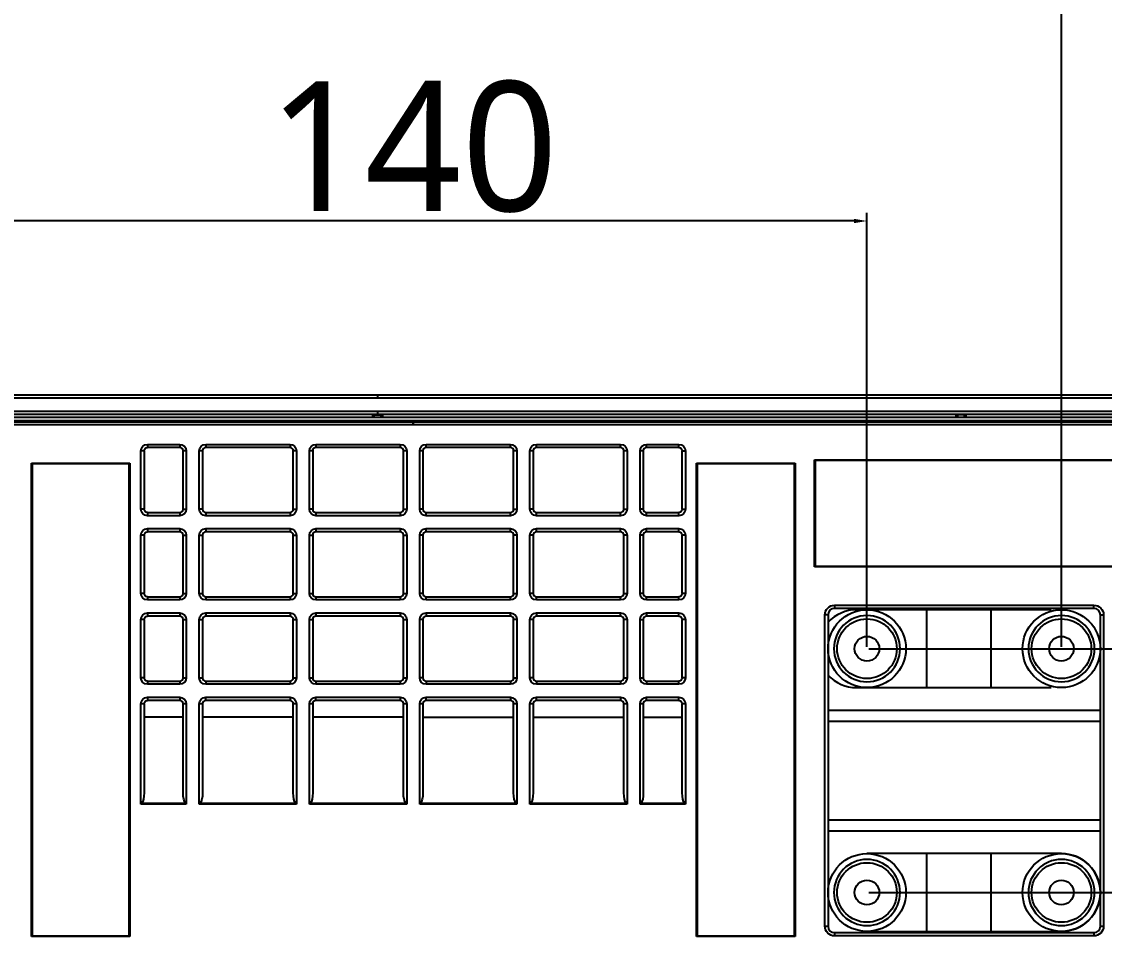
# Model space of a CAD drawing. Header units: millimetres. Extents: x 28 to 2369, y -329 to 1679.
# Drawn here: x 1752.1 to 1919.2, y 1295.8 to 1439.2 of the extents above; entities that cross this region are included whole.
import ezdxf

# ---------------------------------------------------------------- set-up
doc = ezdxf.new("R2010")
doc.units = ezdxf.units.MM
doc.layers.get('Defpoints').update_dxf_attribs({"linetype": 'CONTINUOUS'})
doc.layers.add('1LINE', color=7, linetype='CONTINUOUS')
doc.styles.add('Annotative', font='malgun.ttf')
doc.dimstyles.new('WOO', dxfattribs={"dimtxt": 20, "dimasz": 2, "dimexe": 1.25, "dimexo": 0.3, "dimgap": 1, "dimtad": 1, "dimdec": 1, "dimzin": 1, "dimdsep": 46, "dimtxsty": 'Annotative', "dimcen": 0, "dimclrd": 1, "dimclre": 1, "dimclrt": 2, "dimadec": 0, "dimazin": 0, "dimtfac": 1, "dimtdec": 1, "dimtofl": 0, "dimtmove": 0, "dimatfit": 3, "dimfxl": 0, "dimarcsym": 0})

# ---------------------------------------------------------------- blocks, each defined once
blk = doc.blocks.new('*D12')
at = {"layer": '1LINE', "color": 1, "lineweight": -2}
for p, q in [((1742.54, 1342.82), (1742.54, 1409.73)), ((1882.54, 1342.82), (1882.54, 1409.73)), ((1880.54, 1408.48), (1744.54, 1408.48))]:
    blk.add_line(p, q, dxfattribs=at)
at = {"layer": '1LINE', "color": 1}
for points in [[(1744.54, 1408.81), (1744.54, 1408.14), (1742.54, 1408.48)], [(1880.54, 1408.81), (1880.54, 1408.14), (1882.54, 1408.48)]]:
    blk.add_solid(points, dxfattribs=at)
at = {"layer": 'Defpoints', "color": 0}
for p in [(1742.54, 1408.48), (1742.54, 1342.52, 0), (1882.54, 1342.52, 0)]:
    blk.add_point(p, dxfattribs=at)
at = {"layer": '1LINE', "color": 2, "insert": (1812.54, 1419.87), "char_height": 20, "attachment_point": 5, "style": 'Annotative'}
blk.add_mtext('140', dxfattribs=at)
blk = doc.blocks.new('*D13')
at = {"layer": '1LINE', "color": 1, "lineweight": -2}
for p, q in [((1712.54, 1342.82), (1712.54, 1456.48)), ((1912.54, 1342.82), (1912.54, 1456.48)), ((1714.54, 1455.23), (1910.54, 1455.23))]:
    blk.add_line(p, q, dxfattribs=at)
at = {"layer": '1LINE', "color": 1}
for points in [[(1714.54, 1455.57), (1714.54, 1454.9), (1712.54, 1455.23)], [(1910.54, 1455.57), (1910.54, 1454.9), (1912.54, 1455.23)]]:
    blk.add_solid(points, dxfattribs=at)
at = {"layer": 'Defpoints', "color": 0}
for p in [(1912.54, 1455.23), (1712.54, 1342.52, 0), (1912.54, 1342.52, 0)]:
    blk.add_point(p, dxfattribs=at)
at = {"layer": '1LINE', "color": 2, "insert": (1812.54, 1466.57), "char_height": 20, "attachment_point": 5, "style": 'Annotative'}
blk.add_mtext('200', dxfattribs=at)
blk = doc.blocks.new('*D14')
at = {"layer": '1LINE', "color": 1, "lineweight": -2}
for p, q in [((1882.84, 1304.92), (2123.76, 1304.92)), ((2122.51, 1302.92), (2122.51, 846.68)), ((1807.34, 844.68), (2123.76, 844.68))]:
    blk.add_line(p, q, dxfattribs=at)
at = {"layer": '1LINE', "color": 1}
for points in [[(2122.18, 1302.92), (2122.84, 1302.92), (2122.51, 1304.92)], [(2122.18, 846.68), (2122.84, 846.68), (2122.51, 844.68)]]:
    blk.add_solid(points, dxfattribs=at)
at = {"layer": 'Defpoints', "color": 0}
for p in [(1882.54, 1304.92, 0), (1807.04, 844.68), (2122.51, 844.68)]:
    blk.add_point(p, dxfattribs=at)
at = {"layer": '1LINE', "color": 2, "insert": (2111.18, 1074.8), "char_height": 20, "attachment_point": 5, "rotation": 90, "style": 'Annotative'}
blk.add_mtext('460', dxfattribs=at)
blk = doc.blocks.new('*D15')
at = {"layer": '1LINE', "color": 1, "lineweight": -2}
for p, q in [((1882.84, 1342.52), (2179.26, 1342.52)), ((2178.01, 846.68), (2178.01, 1340.52)), ((1807.34, 844.68), (2179.26, 844.68))]:
    blk.add_line(p, q, dxfattribs=at)
at = {"layer": '1LINE', "color": 1}
for points in [[(2177.68, 1340.52), (2178.35, 1340.52), (2178.01, 1342.52)], [(2177.68, 846.68), (2178.35, 846.68), (2178.01, 844.68)]]:
    blk.add_solid(points, dxfattribs=at)
at = {"layer": 'Defpoints', "color": 0}
for p in [(1882.54, 1342.52, 0), (2178.01, 1342.52), (1807.04, 844.68)]:
    blk.add_point(p, dxfattribs=at)
at = {"layer": '1LINE', "color": 2, "insert": (2166.68, 1093.6), "char_height": 20, "attachment_point": 5, "rotation": 90, "style": 'Annotative'}
blk.add_mtext('498', dxfattribs=at)

msp = doc.modelspace()

# ---------------------------------------------------------------- linework, layer by layer
at = {"layer": '1LINE'}
for p, q in [((1807.04, 1381.64), (1807.04, 1381.14)), ((1806.29, 1378.16), (1806.29, 1378.55)), ((1806.49, 1378.56), (1806.49, 1378.16)), ((1807.04, 1379.14), (1807.04, 1378.83)), ((1807.59, 1378.16), (1807.59, 1378.56)), ((1807.79, 1378.55), (1807.79, 1378.16)), ((1896.29, 1378.16), (1896.29, 1378.55)), ((1896.49, 1378.56), (1896.49, 1378.16)), ((1897.59, 1378.16), (1897.59, 1378.56)), ((1897.79, 1378.55), (1897.79, 1378.16)), ((1701.57, 1377.53), (1812.54, 1377.53)), ((1812.54, 1377.03), (1701.57, 1377.03)), ((1812.54, 1377.53), (1923.52, 1377.53)), ((1812.54, 1377.03), (1812.54, 1377.53)), ((1812.54, 1377.53), (1812.54, 1377.03)), ((1923.52, 1377.03), (1812.54, 1377.03)), ((1770.54, 1364.03), (1770.54, 1373.03)), ((1771.04, 1373.03), (1770.54, 1373.03)), ((1771.04, 1373.03), (1771.04, 1364.03)), ((1771.54, 1374.03), (1771.54, 1373.53)), ((1771.54, 1374.03), (1776.54, 1374.03)), ((1776.54, 1373.53), (1771.54, 1373.53)), ((1776.54, 1374.03), (1776.54, 1373.53)), ((1777.04, 1364.03), (1777.04, 1373.03)), ((1777.54, 1373.03), (1777.04, 1373.03)), ((1777.54, 1373.03), (1777.54, 1364.03)), ((1780.04, 1373.03), (1779.54, 1373.03)), ((1779.54, 1364.03), (1779.54, 1373.03)), ((1780.04, 1373.03), (1780.04, 1364.03)), ((1780.54, 1374.03), (1780.54, 1373.53)), ((1780.54, 1374.03), (1793.54, 1374.03)), ((1793.54, 1373.53), (1780.54, 1373.53)), ((1793.54, 1374.03), (1793.54, 1373.53)), ((1794.04, 1364.03), (1794.04, 1373.03)), ((1794.54, 1373.03), (1794.04, 1373.03)), ((1794.54, 1373.03), (1794.54, 1364.03)), ((1797.04, 1373.03), (1796.54, 1373.03)), ((1796.54, 1364.03), (1796.54, 1373.03)), ((1797.04, 1373.03), (1797.04, 1364.03)), ((1797.54, 1374.03), (1797.54, 1373.53)), ((1797.54, 1374.03), (1810.54, 1374.03)), ((1810.54, 1373.53), (1797.54, 1373.53)), ((1810.54, 1374.03), (1810.54, 1373.53)), ((1811.04, 1364.03), (1811.04, 1373.03)), ((1811.54, 1373.03), (1811.04, 1373.03)), ((1811.54, 1373.03), (1811.54, 1364.03)), ((1814.04, 1373.03), (1813.54, 1373.03)), ((1813.54, 1364.03), (1813.54, 1373.03)), ((1814.04, 1373.03), (1814.04, 1364.03)), ((1814.54, 1373.53), (1814.54, 1374.03)), ((1814.54, 1374.03), (1827.54, 1374.03)), ((1827.54, 1373.53), (1814.54, 1373.53)), ((1827.54, 1373.53), (1827.54, 1374.03)), ((1828.54, 1373.03), (1828.04, 1373.03)), ((1828.04, 1364.03), (1828.04, 1373.03)), ((1828.54, 1373.03), (1828.54, 1364.03)), ((1831.04, 1373.03), (1830.54, 1373.03)), ((1830.54, 1364.03), (1830.54, 1373.03)), ((1831.04, 1373.03), (1831.04, 1364.03)), ((1831.54, 1373.53), (1831.54, 1374.03)), ((1831.54, 1374.03), (1844.54, 1374.03)), ((1844.54, 1373.53), (1831.54, 1373.53)), ((1844.54, 1373.53), (1844.54, 1374.03)), ((1845.54, 1373.03), (1845.04, 1373.03)), ((1845.04, 1364.03), (1845.04, 1373.03)), ((1845.54, 1373.03), (1845.54, 1364.03)), ((1848.04, 1373.03), (1847.54, 1373.03)), ((1847.54, 1364.03), (1847.54, 1373.03)), ((1848.04, 1373.03), (1848.04, 1364.03)), ((1848.54, 1374.03), (1853.54, 1374.03)), ((1848.54, 1373.53), (1848.54, 1374.03)), ((1853.54, 1373.53), (1848.54, 1373.53)), ((1853.54, 1373.53), (1853.54, 1374.03)), ((1854.04, 1373.03), (1854.54, 1373.03)), ((1854.04, 1364.03), (1854.04, 1373.03)), ((1854.54, 1373.03), (1854.54, 1364.03)), ((1874.44, 1371.63), (1921.64, 1371.63)), ((1874.44, 1355.13), (1874.44, 1371.63)), ((1874.44, 1371.63), (1874.54, 1371.53)), ((1874.54, 1371.53), (1874.54, 1355.23)), ((1921.54, 1371.53), (1874.54, 1371.53)), ((1753.64, 1371.13), (1768.84, 1371.13)), ((1753.64, 1298.13), (1753.64, 1371.13)), ((1753.64, 1371.13), (1753.74, 1371.03)), ((1753.74, 1371.03), (1753.74, 1298.23)), ((1768.74, 1371.03), (1753.74, 1371.03)), ((1768.74, 1371.03), (1768.84, 1371.13)), ((1768.74, 1298.23), (1768.74, 1371.03)), ((1768.84, 1371.13), (1768.84, 1298.13)), ((1856.24, 1371.13), (1871.44, 1371.13)), ((1856.34, 1371.03), (1856.24, 1371.13)), ((1856.24, 1298.13), (1856.24, 1371.13)), ((1871.34, 1371.03), (1856.34, 1371.03)), ((1856.34, 1371.03), (1856.34, 1298.23)), ((1871.34, 1371.03), (1871.44, 1371.13)), ((1871.34, 1298.23), (1871.34, 1371.03)), ((1871.44, 1371.13), (1871.44, 1298.13)), ((1771.04, 1364.03), (1770.54, 1364.03)), ((1771.54, 1363.53), (1771.54, 1363.03)), ((1771.54, 1363.53), (1776.54, 1363.53)), ((1776.54, 1363.03), (1771.54, 1363.03)), ((1776.54, 1363.53), (1776.54, 1363.03)), ((1777.04, 1364.03), (1777.54, 1364.03)), ((1780.04, 1364.03), (1779.54, 1364.03)), ((1780.54, 1363.53), (1793.54, 1363.53)), ((1780.54, 1363.53), (1780.54, 1363.03)), ((1793.54, 1363.03), (1780.54, 1363.03)), ((1793.54, 1363.53), (1793.54, 1363.03)), ((1794.04, 1364.03), (1794.54, 1364.03)), ((1797.04, 1364.03), (1796.54, 1364.03)), ((1797.54, 1363.53), (1810.54, 1363.53)), ((1797.54, 1363.53), (1797.54, 1363.03)), ((1810.54, 1363.03), (1797.54, 1363.03)), ((1810.54, 1363.53), (1810.54, 1363.03)), ((1811.04, 1364.03), (1811.54, 1364.03)), ((1814.04, 1364.03), (1813.54, 1364.03)), ((1814.54, 1363.03), (1814.54, 1363.53)), ((1814.54, 1363.53), (1827.54, 1363.53)), ((1827.54, 1363.03), (1814.54, 1363.03)), ((1827.54, 1363.03), (1827.54, 1363.53)), ((1828.04, 1364.03), (1828.54, 1364.03)), ((1831.04, 1364.03), (1830.54, 1364.03)), ((1831.54, 1363.03), (1831.54, 1363.53)), ((1831.54, 1363.53), (1844.54, 1363.53)), ((1844.54, 1363.03), (1831.54, 1363.03)), ((1844.54, 1363.03), (1844.54, 1363.53)), ((1845.04, 1364.03), (1845.54, 1364.03)), ((1848.04, 1364.03), (1847.54, 1364.03)), ((1848.54, 1363.03), (1848.54, 1363.53)), ((1848.54, 1363.53), (1853.54, 1363.53)), ((1853.54, 1363.03), (1848.54, 1363.03)), ((1853.54, 1363.03), (1853.54, 1363.53)), ((1854.04, 1364.03), (1854.54, 1364.03)), ((1770.54, 1351.03), (1770.54, 1360.03)), ((1771.04, 1360.03), (1770.54, 1360.03)), ((1771.04, 1360.03), (1771.04, 1351.03)), ((1771.54, 1361.03), (1771.54, 1360.53)), ((1771.54, 1361.03), (1776.54, 1361.03)), ((1776.54, 1360.53), (1771.54, 1360.53)), ((1776.54, 1361.03), (1776.54, 1360.53)), ((1777.04, 1351.03), (1777.04, 1360.03)), ((1777.04, 1360.03), (1777.54, 1360.03)), ((1777.54, 1360.03), (1777.54, 1351.03)), ((1779.54, 1360.03), (1780.04, 1360.03)), ((1779.54, 1351.03), (1779.54, 1360.03)), ((1780.04, 1360.03), (1780.04, 1351.03)), ((1780.54, 1361.03), (1780.54, 1360.53)), ((1780.54, 1361.03), (1793.54, 1361.03)), ((1793.54, 1360.53), (1780.54, 1360.53)), ((1793.54, 1361.03), (1793.54, 1360.53)), ((1794.04, 1351.03), (1794.04, 1360.03)), ((1794.04, 1360.03), (1794.54, 1360.03)), ((1794.54, 1360.03), (1794.54, 1351.03)), ((1796.54, 1360.03), (1797.04, 1360.03)), ((1796.54, 1351.03), (1796.54, 1360.03)), ((1797.04, 1360.03), (1797.04, 1351.03)), ((1797.54, 1361.03), (1797.54, 1360.53)), ((1797.54, 1361.03), (1810.54, 1361.03)), ((1810.54, 1360.53), (1797.54, 1360.53)), ((1810.54, 1361.03), (1810.54, 1360.53)), ((1811.04, 1351.03), (1811.04, 1360.03)), ((1811.04, 1360.03), (1811.54, 1360.03)), ((1811.54, 1360.03), (1811.54, 1351.03)), ((1813.54, 1351.03), (1813.54, 1360.03)), ((1814.04, 1360.03), (1813.54, 1360.03)), ((1814.04, 1360.03), (1814.04, 1351.03)), ((1814.54, 1361.03), (1827.54, 1361.03)), ((1814.54, 1360.53), (1814.54, 1361.03)), ((1827.54, 1360.53), (1814.54, 1360.53)), ((1827.54, 1360.53), (1827.54, 1361.03)), ((1828.54, 1360.03), (1828.04, 1360.03)), ((1828.04, 1351.03), (1828.04, 1360.03)), ((1828.54, 1360.03), (1828.54, 1351.03)), ((1830.54, 1351.03), (1830.54, 1360.03)), ((1831.04, 1360.03), (1830.54, 1360.03)), ((1831.04, 1360.03), (1831.04, 1351.03)), ((1831.54, 1361.03), (1844.54, 1361.03)), ((1831.54, 1360.53), (1831.54, 1361.03)), ((1844.54, 1360.53), (1831.54, 1360.53)), ((1844.54, 1360.53), (1844.54, 1361.03)), ((1845.54, 1360.03), (1845.04, 1360.03)), ((1845.04, 1351.03), (1845.04, 1360.03)), ((1845.54, 1360.03), (1845.54, 1351.03)), ((1847.54, 1351.03), (1847.54, 1360.03)), ((1848.04, 1360.03), (1847.54, 1360.03)), ((1848.04, 1360.03), (1848.04, 1351.03)), ((1848.54, 1360.53), (1848.54, 1361.03)), ((1848.54, 1361.03), (1853.54, 1361.03)), ((1853.54, 1360.53), (1848.54, 1360.53)), ((1853.54, 1360.53), (1853.54, 1361.03)), ((1854.04, 1351.03), (1854.04, 1360.03)), ((1854.54, 1360.03), (1854.04, 1360.03)), ((1854.54, 1360.03), (1854.54, 1351.03)), ((1874.54, 1355.23), (1874.44, 1355.13)), ((1921.64, 1355.13), (1874.44, 1355.13)), ((1874.54, 1355.23), (1921.54, 1355.23)), ((1771.04, 1351.03), (1770.54, 1351.03)), ((1771.54, 1350.53), (1776.54, 1350.53)), ((1771.54, 1350.53), (1771.54, 1350.03)), ((1776.54, 1350.03), (1771.54, 1350.03)), ((1776.54, 1350.53), (1776.54, 1350.03)), ((1777.04, 1351.03), (1777.54, 1351.03)), ((1779.54, 1351.03), (1780.04, 1351.03)), ((1780.54, 1350.53), (1793.54, 1350.53)), ((1780.54, 1350.53), (1780.54, 1350.03)), ((1793.54, 1350.03), (1780.54, 1350.03)), ((1793.54, 1350.53), (1793.54, 1350.03)), ((1794.04, 1351.03), (1794.54, 1351.03)), ((1796.54, 1351.03), (1797.04, 1351.03)), ((1797.54, 1350.53), (1810.54, 1350.53)), ((1797.54, 1350.53), (1797.54, 1350.03)), ((1810.54, 1350.03), (1797.54, 1350.03)), ((1810.54, 1350.53), (1810.54, 1350.03)), ((1811.04, 1351.03), (1811.54, 1351.03)), ((1814.04, 1351.03), (1813.54, 1351.03)), ((1814.54, 1350.03), (1814.54, 1350.53)), ((1814.54, 1350.53), (1827.54, 1350.53)), ((1827.54, 1350.03), (1814.54, 1350.03)), ((1827.54, 1350.03), (1827.54, 1350.53)), ((1828.04, 1351.03), (1828.54, 1351.03)), ((1831.04, 1351.03), (1830.54, 1351.03)), ((1831.54, 1350.03), (1831.54, 1350.53)), ((1831.54, 1350.53), (1844.54, 1350.53)), ((1844.54, 1350.03), (1831.54, 1350.03)), ((1844.54, 1350.03), (1844.54, 1350.53)), ((1845.04, 1351.03), (1845.54, 1351.03)), ((1848.04, 1351.03), (1847.54, 1351.03)), ((1848.54, 1350.03), (1848.54, 1350.53)), ((1848.54, 1350.53), (1853.54, 1350.53)), ((1853.54, 1350.03), (1848.54, 1350.03)), ((1853.54, 1350.03), (1853.54, 1350.53)), ((1854.54, 1351.03), (1854.04, 1351.03)), ((1771.54, 1348.03), (1771.54, 1347.53)), ((1771.54, 1348.03), (1776.54, 1348.03)), ((1776.54, 1348.03), (1776.54, 1347.53)), ((1780.54, 1348.03), (1793.54, 1348.03)), ((1780.54, 1348.03), (1780.54, 1347.53)), ((1793.54, 1348.03), (1793.54, 1347.53)), ((1797.54, 1348.03), (1810.54, 1348.03)), ((1797.54, 1348.03), (1797.54, 1347.53)), ((1810.54, 1348.03), (1810.54, 1347.53)), ((1814.54, 1348.03), (1827.54, 1348.03)), ((1814.54, 1348.03), (1814.54, 1347.53)), ((1827.54, 1347.53), (1827.54, 1348.03)), ((1831.54, 1348.03), (1844.54, 1348.03)), ((1831.54, 1348.03), (1831.54, 1347.53)), ((1844.54, 1347.53), (1844.54, 1348.03)), ((1848.54, 1348.03), (1853.54, 1348.03)), ((1848.54, 1348.03), (1848.54, 1347.53)), ((1853.54, 1347.53), (1853.54, 1348.03)), ((1877.54, 1349.23), (1917.54, 1349.23)), ((1877.54, 1349.23), (1877.54, 1348.73)), ((1917.54, 1348.73), (1877.54, 1348.73)), ((1910.94, 1348.52), (1880.94, 1348.52)), ((1891.79, 1336.52), (1891.79, 1348.52)), ((1901.69, 1336.52), (1901.69, 1348.52)), ((1917.54, 1348.73), (1917.54, 1349.23)), ((1771.04, 1347.03), (1770.54, 1347.03)), ((1770.54, 1338.03), (1770.54, 1347.03)), ((1771.04, 1347.03), (1771.04, 1338.03)), ((1776.54, 1347.53), (1771.54, 1347.53)), ((1777.04, 1347.03), (1777.54, 1347.03)), ((1777.04, 1338.03), (1777.04, 1347.03)), ((1777.54, 1347.03), (1777.54, 1338.03)), ((1779.54, 1338.03), (1779.54, 1347.03)), ((1779.54, 1347.03), (1780.04, 1347.03)), ((1780.04, 1347.03), (1780.04, 1338.03)), ((1793.54, 1347.53), (1780.54, 1347.53)), ((1794.04, 1338.03), (1794.04, 1347.03)), ((1794.04, 1347.03), (1794.54, 1347.03)), ((1794.54, 1347.03), (1794.54, 1338.03)), ((1796.54, 1338.03), (1796.54, 1347.03)), ((1796.54, 1347.03), (1797.04, 1347.03)), ((1797.04, 1347.03), (1797.04, 1338.03)), ((1810.54, 1347.53), (1797.54, 1347.53)), ((1811.04, 1338.03), (1811.04, 1347.03)), ((1811.04, 1347.03), (1811.54, 1347.03)), ((1811.54, 1347.03), (1811.54, 1338.03)), ((1813.54, 1338.03), (1813.54, 1347.03)), ((1814.04, 1347.03), (1813.54, 1347.03)), ((1814.04, 1347.03), (1814.04, 1338.03)), ((1827.54, 1347.53), (1814.54, 1347.53)), ((1828.54, 1347.03), (1828.04, 1347.03)), ((1828.04, 1338.03), (1828.04, 1347.03)), ((1828.54, 1347.03), (1828.54, 1338.03)), ((1830.54, 1338.03), (1830.54, 1347.03)), ((1831.04, 1347.03), (1830.54, 1347.03)), ((1831.04, 1347.03), (1831.04, 1338.03)), ((1844.54, 1347.53), (1831.54, 1347.53)), ((1845.54, 1347.03), (1845.04, 1347.03)), ((1845.04, 1338.03), (1845.04, 1347.03)), ((1845.54, 1347.03), (1845.54, 1338.03)), ((1847.54, 1347.03), (1848.04, 1347.03)), ((1847.54, 1338.03), (1847.54, 1347.03)), ((1848.04, 1347.03), (1848.04, 1338.03)), ((1853.54, 1347.53), (1848.54, 1347.53)), ((1854.04, 1338.03), (1854.04, 1347.03)), ((1854.54, 1347.03), (1854.04, 1347.03)), ((1854.54, 1347.03), (1854.54, 1338.03)), ((1876.04, 1299.73), (1876.04, 1347.73)), ((1876.54, 1347.73), (1876.04, 1347.73)), ((1876.54, 1347.73), (1876.54, 1299.73)), ((1918.54, 1299.73), (1918.54, 1347.73)), ((1918.54, 1347.73), (1919.04, 1347.73)), ((1919.04, 1347.73), (1919.04, 1299.73)), ((1771.04, 1338.03), (1770.54, 1338.03)), ((1777.04, 1338.03), (1777.54, 1338.03)), ((1779.54, 1338.03), (1780.04, 1338.03)), ((1794.04, 1338.03), (1794.54, 1338.03)), ((1796.54, 1338.03), (1797.04, 1338.03)), ((1811.04, 1338.03), (1811.54, 1338.03)), ((1814.04, 1338.03), (1813.54, 1338.03)), ((1828.04, 1338.03), (1828.54, 1338.03)), ((1831.04, 1338.03), (1830.54, 1338.03)), ((1845.04, 1338.03), (1845.54, 1338.03)), ((1847.54, 1338.03), (1848.04, 1338.03)), ((1854.54, 1338.03), (1854.04, 1338.03)), ((1771.54, 1337.53), (1771.54, 1337.03)), ((1771.54, 1337.53), (1776.54, 1337.53)), ((1776.54, 1337.03), (1771.54, 1337.03)), ((1776.54, 1337.53), (1776.54, 1337.03)), ((1780.54, 1337.53), (1793.54, 1337.53)), ((1780.54, 1337.53), (1780.54, 1337.03)), ((1793.54, 1337.03), (1780.54, 1337.03)), ((1793.54, 1337.53), (1793.54, 1337.03)), ((1797.54, 1337.53), (1810.54, 1337.53)), ((1797.54, 1337.53), (1797.54, 1337.03)), ((1810.54, 1337.03), (1797.54, 1337.03)), ((1810.54, 1337.53), (1810.54, 1337.03)), ((1814.54, 1337.53), (1814.54, 1337.03)), ((1814.54, 1337.53), (1827.54, 1337.53)), ((1827.54, 1337.03), (1814.54, 1337.03)), ((1827.54, 1337.53), (1827.54, 1337.03)), ((1831.54, 1337.53), (1831.54, 1337.03)), ((1831.54, 1337.53), (1844.54, 1337.53)), ((1844.54, 1337.03), (1831.54, 1337.03)), ((1844.54, 1337.53), (1844.54, 1337.03)), ((1848.54, 1337.53), (1848.54, 1337.03)), ((1848.54, 1337.53), (1853.54, 1337.53)), ((1853.54, 1337.03), (1848.54, 1337.03)), ((1853.54, 1337.03), (1853.54, 1337.53)), ((1880.94, 1336.52), (1910.94, 1336.52)), ((1771.54, 1335.03), (1771.54, 1334.53)), ((1771.54, 1335.03), (1776.54, 1335.03)), ((1776.54, 1334.53), (1771.54, 1334.53)), ((1776.54, 1335.03), (1776.54, 1334.53)), ((1780.54, 1334.53), (1780.54, 1335.03)), ((1780.54, 1335.03), (1793.54, 1335.03)), ((1793.54, 1334.53), (1780.54, 1334.53)), ((1793.54, 1335.03), (1793.54, 1334.53)), ((1797.54, 1334.53), (1797.54, 1335.03)), ((1797.54, 1335.03), (1810.54, 1335.03)), ((1810.54, 1334.53), (1797.54, 1334.53)), ((1810.54, 1335.03), (1810.54, 1334.53)), ((1814.54, 1334.53), (1814.54, 1335.03)), ((1814.54, 1335.03), (1827.54, 1335.03)), ((1827.54, 1334.53), (1814.54, 1334.53)), ((1827.54, 1335.03), (1827.54, 1334.53)), ((1831.54, 1334.53), (1831.54, 1335.03)), ((1831.54, 1335.03), (1844.54, 1335.03)), ((1844.54, 1334.53), (1831.54, 1334.53)), ((1844.54, 1335.03), (1844.54, 1334.53)), ((1848.54, 1335.03), (1853.54, 1335.03)), ((1848.54, 1334.53), (1848.54, 1335.03)), ((1853.54, 1334.53), (1848.54, 1334.53)), ((1853.54, 1334.53), (1853.54, 1335.03)), ((1771.04, 1334.03), (1770.54, 1334.03)), ((1770.54, 1318.56), (1770.54, 1334.03)), ((1771.04, 1334.03), (1771.04, 1320.3)), ((1777.04, 1320.3), (1777.04, 1334.03)), ((1777.54, 1334.03), (1777.04, 1334.03)), ((1777.54, 1334.03), (1777.54, 1318.56)), ((1780.04, 1334.03), (1779.54, 1334.03)), ((1779.54, 1318.56), (1779.54, 1334.03)), ((1780.04, 1334.03), (1780.04, 1320.3)), ((1794.54, 1334.03), (1794.04, 1334.03)), ((1794.04, 1320.3), (1794.04, 1334.03)), ((1794.54, 1334.03), (1794.54, 1318.56)), ((1797.04, 1334.03), (1796.54, 1334.03)), ((1796.54, 1318.56), (1796.54, 1334.03)), ((1797.04, 1334.03), (1797.04, 1320.3)), ((1811.54, 1334.03), (1811.04, 1334.03)), ((1811.04, 1320.3), (1811.04, 1334.03)), ((1811.54, 1334.03), (1811.54, 1318.56)), ((1814.04, 1334.03), (1813.54, 1334.03)), ((1813.54, 1318.56), (1813.54, 1334.03)), ((1814.04, 1334.03), (1814.04, 1320.3)), ((1828.54, 1334.03), (1828.04, 1334.03)), ((1828.04, 1320.3), (1828.04, 1334.03)), ((1828.54, 1334.03), (1828.54, 1318.56)), ((1831.04, 1334.03), (1830.54, 1334.03)), ((1830.54, 1318.56), (1830.54, 1334.03)), ((1831.04, 1334.03), (1831.04, 1320.3)), ((1845.54, 1334.03), (1845.04, 1334.03)), ((1845.04, 1320.3), (1845.04, 1334.03)), ((1845.54, 1334.03), (1845.54, 1318.56)), ((1848.04, 1334.03), (1847.54, 1334.03)), ((1847.54, 1318.56), (1847.54, 1334.03)), ((1848.04, 1334.03), (1848.04, 1320.3)), ((1854.54, 1334.03), (1854.04, 1334.03)), ((1854.04, 1320.3), (1854.04, 1334.03)), ((1854.54, 1334.03), (1854.54, 1318.56)), ((1876.54, 1333.03), (1918.54, 1333.03)), ((1777.04, 1331.97), (1771.04, 1331.97)), ((1794.04, 1331.97), (1780.04, 1331.97)), ((1811.04, 1331.97), (1797.04, 1331.97)), ((1814.04, 1331.97), (1828.04, 1331.97)), ((1831.04, 1331.97), (1845.04, 1331.97)), ((1848.04, 1331.97), (1854.04, 1331.97)), ((1876.54, 1331.33), (1918.54, 1331.33)), ((1770.69, 1318.71), (1770.54, 1318.56)), ((1777.54, 1318.56), (1770.54, 1318.56)), ((1770.69, 1318.71), (1777.4, 1318.71)), ((1777.54, 1318.56), (1777.4, 1318.71)), ((1779.69, 1318.71), (1779.54, 1318.56)), ((1794.54, 1318.56), (1779.54, 1318.56)), ((1779.69, 1318.71), (1794.4, 1318.71)), ((1794.54, 1318.56), (1794.4, 1318.71)), ((1796.69, 1318.71), (1796.54, 1318.56)), ((1811.54, 1318.56), (1796.54, 1318.56)), ((1796.69, 1318.71), (1811.4, 1318.71)), ((1811.54, 1318.56), (1811.4, 1318.71)), ((1813.69, 1318.71), (1813.54, 1318.56)), ((1828.54, 1318.56), (1813.54, 1318.56)), ((1813.69, 1318.71), (1828.4, 1318.71)), ((1828.54, 1318.56), (1828.4, 1318.71)), ((1830.69, 1318.71), (1830.54, 1318.56)), ((1845.54, 1318.56), (1830.54, 1318.56)), ((1830.69, 1318.71), (1845.4, 1318.71)), ((1845.54, 1318.56), (1845.4, 1318.71)), ((1847.69, 1318.71), (1847.54, 1318.56)), ((1854.54, 1318.56), (1847.54, 1318.56)), ((1847.69, 1318.71), (1854.4, 1318.71)), ((1854.54, 1318.56), (1854.4, 1318.71)), ((1876.54, 1316.13), (1918.54, 1316.13)), ((1876.54, 1314.43), (1918.54, 1314.43)), ((1912.54, 1310.92), (1882.54, 1310.92)), ((1891.79, 1298.92), (1891.79, 1310.92)), ((1901.69, 1298.92), (1901.69, 1310.92)), ((1876.04, 1299.73), (1876.54, 1299.73)), ((1918.54, 1299.73), (1919.04, 1299.73)), ((1753.64, 1298.13), (1753.74, 1298.23)), ((1768.84, 1298.13), (1753.64, 1298.13)), ((1753.74, 1298.23), (1768.74, 1298.23)), ((1768.74, 1298.23), (1768.84, 1298.13)), ((1856.24, 1298.13), (1856.34, 1298.23)), ((1871.44, 1298.13), (1856.24, 1298.13)), ((1856.34, 1298.23), (1871.34, 1298.23)), ((1871.44, 1298.13), (1871.34, 1298.23)), ((1877.54, 1298.73), (1917.54, 1298.73)), ((1877.54, 1298.73), (1877.54, 1298.23)), ((1917.54, 1298.23), (1877.54, 1298.23)), ((1882.54, 1298.92), (1912.54, 1298.92)), ((1917.54, 1298.73), (1917.54, 1298.23))]:
    msp.add_line(p, q, dxfattribs=at)
for centre, radius in [((1882.54, 1342.52, 0), 6), ((1912.54, 1342.52, 0), 6), ((1882.54, 1342.52, 0), 4.6), ((1912.54, 1342.52, 0), 4.6), ((1882.54, 1342.52, 0), 1.9), ((1912.54, 1342.52, 0), 1.9), ((1882.54, 1304.92, 0), 6), ((1882.54, 1304.92, 0), 4.6), ((1912.54, 1304.92, 0), 6), ((1912.54, 1304.92, 0), 4.6), ((1882.54, 1304.92, 0), 1.9), ((1912.54, 1304.92, 0), 1.9)]:
    msp.add_circle(centre, radius, dxfattribs=at)
at = {"layer": '1LINE', "extrusion": (0, 0, -1)}
for centre in [(-1882.54, 1342.52, 0), (-1912.54, 1342.52, 0), (-1882.54, 1304.92, 0), (-1912.54, 1304.92, 0)]:
    msp.add_circle(centre, 5.1, dxfattribs=at)
for centre, radius, start, end in [((-1771.54, 1373.03, 0), 1, 0, 90), ((-1771.54, 1373.03, 0), 0.5, 0, 90), ((-1776.54, 1373.03, 0), 1, 90, 180), ((-1780.54, 1373.03, 0), 1, 0, 90), ((-1793.54, 1373.03, 0), 1, 90, 180), ((-1797.54, 1373.03, 0), 1, 0, 90), ((-1810.54, 1373.03, 0), 1, 90, 180), ((-1814.54, 1373.03, 0), 1, 0, 90), ((-1827.54, 1373.03, 0), 1, 90, 180), ((-1831.54, 1373.03, 0), 1, 0, 90), ((-1844.54, 1373.03, 0), 1, 90, 180), ((-1848.54, 1373.03, 0), 1, 0, 90), ((-1853.54, 1373.03, 0), 1, 90, 180), ((-1853.54, 1373.03, 0), 0.5, 90, 180), ((-1771.54, 1364.03, 0), 1, 270, 0), ((-1771.54, 1364.03, 0), 0.5, 270, 0), ((-1776.54, 1364.03, 0), 1, 180, 270), ((-1780.54, 1364.03, 0), 1, 270, 0), ((-1793.54, 1364.03, 0), 1, 180, 270), ((-1797.54, 1364.03, 0), 1, 270, 0), ((-1810.54, 1364.03, 0), 1, 180, 270), ((-1814.54, 1364.03, 0), 1, 270, 0), ((-1827.54, 1364.03, 0), 1, 180, 270), ((-1831.54, 1364.03, 0), 1, 270, 0), ((-1844.54, 1364.03, 0), 1, 180, 270), ((-1848.54, 1364.03, 0), 1, 270, 0), ((-1853.54, 1364.03, 0), 1, 180, 270), ((-1853.54, 1364.03, 0), 0.5, 180, 270), ((-1771.54, 1360.03, 0), 1, 0, 90), ((-1771.54, 1360.03, 0), 0.5, 0, 90), ((-1776.54, 1360.03, 0), 1, 90, 180), ((-1780.54, 1360.03, 0), 1, 0, 90), ((-1793.54, 1360.03, 0), 1, 90, 180), ((-1797.54, 1360.03, 0), 1, 0, 90), ((-1810.54, 1360.03, 0), 1, 90, 180), ((-1814.54, 1360.03, 0), 1, 0, 90), ((-1827.54, 1360.03, 0), 1, 90, 180), ((-1831.54, 1360.03, 0), 1, 0, 90), ((-1844.54, 1360.03, 0), 1, 90, 180), ((-1848.54, 1360.03, 0), 1, 0, 90), ((-1853.54, 1360.03, 0), 1, 90, 180), ((-1853.54, 1360.03, 0), 0.5, 90, 180), ((-1771.54, 1351.03, 0), 1, 270, 0), ((-1771.54, 1351.03, 0), 0.5, 270, 0), ((-1776.54, 1351.03, 0), 1, 180, 270), ((-1780.54, 1351.03, 0), 1, 270, 0), ((-1793.54, 1351.03, 0), 1, 180, 270), ((-1797.54, 1351.03, 0), 1, 270, 0), ((-1810.54, 1351.03, 0), 1, 180, 270), ((-1814.54, 1351.03, 0), 1, 270, 0), ((-1827.54, 1351.03, 0), 1, 180, 270), ((-1831.54, 1351.03, 0), 1, 270, 0), ((-1844.54, 1351.03, 0), 1, 180, 270), ((-1848.54, 1351.03, 0), 1, 270, 0), ((-1853.54, 1351.03, 0), 0.5, 180, 270), ((-1853.54, 1351.03, 0), 1, 180, 270), ((-1771.54, 1347.03, 0), 1, 0, 90), ((-1776.54, 1347.03, 0), 1, 90, 180), ((-1780.54, 1347.03, 0), 1, 0, 90), ((-1793.54, 1347.03, 0), 1, 90, 180), ((-1797.54, 1347.03, 0), 1, 0, 90), ((-1810.54, 1347.03, 0), 1, 90, 180), ((-1814.54, 1347.03, 0), 1, 0, 90), ((-1827.54, 1347.03, 0), 1, 90, 180), ((-1831.54, 1347.03, 0), 1, 0, 90), ((-1844.54, 1347.03, 0), 1, 90, 180), ((-1848.54, 1347.03, 0), 1, 0, 90), ((-1853.54, 1347.03, 0), 1, 90, 180), ((-1877.54, 1347.73, 0), 1.5, 0, 90), ((-1917.54, 1347.73, 0), 1.5, 90, 180), ((-1771.54, 1347.03, 0), 0.5, 0, 90), ((-1853.54, 1347.03, 0), 0.5, 90, 180), ((-1771.54, 1338.03, 0), 1, 270, 0), ((-1771.54, 1338.03, 0), 0.5, 270, 0), ((-1776.54, 1338.03, 0), 1, 180, 270), ((-1780.54, 1338.03, 0), 1, 270, 0), ((-1793.54, 1338.03, 0), 1, 180, 270), ((-1797.54, 1338.03, 0), 1, 270, 0), ((-1810.54, 1338.03, 0), 1, 180, 270), ((-1814.54, 1338.03, 0), 1, 270, 0), ((-1827.54, 1338.03, 0), 1, 180, 270), ((-1831.54, 1338.03, 0), 1, 270, 0), ((-1844.54, 1338.03, 0), 1, 180, 270), ((-1848.54, 1338.03, 0), 1, 270, 0), ((-1853.54, 1338.03, 0), 0.5, 180, 270), ((-1853.54, 1338.03, 0), 1, 180, 270), ((-1771.54, 1334.03, 0), 1, 0, 90), ((-1771.54, 1334.03, 0), 0.5, 0, 90), ((-1776.54, 1334.03, 0), 1, 90, 180), ((-1780.54, 1334.03, 0), 1, 0, 90), ((-1793.54, 1334.03, 0), 1, 90, 180), ((-1797.54, 1334.03, 0), 1, 0, 90), ((-1810.54, 1334.03, 0), 1, 90, 180), ((-1814.54, 1334.03, 0), 1, 0, 90), ((-1827.54, 1334.03, 0), 1, 90, 180), ((-1831.54, 1334.03, 0), 1, 0, 90), ((-1844.54, 1334.03, 0), 1, 90, 180), ((-1848.54, 1334.03, 0), 1, 0, 90), ((-1853.54, 1334.03, 0), 1, 90, 180), ((-1853.54, 1334.03, 0), 0.5, 90, 180), ((-1877.54, 1299.73, 0), 1.5, 270, 0), ((-1917.54, 1299.73, 0), 1.5, 180, 270)]:
    msp.add_arc(centre, radius, start, end, dxfattribs=at)
at = {"layer": '1LINE'}
for centre, radius, start, end in [((1776.54, 1373.03, 0), 0.5, 0, 90), ((1780.54, 1373.03, 0), 0.5, 90, 180), ((1793.54, 1373.03, 0), 0.5, 0, 90), ((1797.54, 1373.03, 0), 0.5, 90, 180), ((1810.54, 1373.03, 0), 0.5, 0, 90), ((1814.54, 1373.03, 0), 0.5, 90, 180), ((1827.54, 1373.03, 0), 0.5, 0, 90), ((1831.54, 1373.03, 0), 0.5, 90, 180), ((1844.54, 1373.03, 0), 0.5, 0, 90), ((1848.54, 1373.03, 0), 0.5, 90, 180), ((1776.54, 1364.03, 0), 0.5, 270, 0), ((1780.54, 1364.03, 0), 0.5, 180, 270), ((1793.54, 1364.03, 0), 0.5, 270, 0), ((1797.54, 1364.03, 0), 0.5, 180, 270), ((1810.54, 1364.03, 0), 0.5, 270, 0), ((1814.54, 1364.03, 0), 0.5, 180, 270), ((1827.54, 1364.03, 0), 0.5, 270, 0), ((1831.54, 1364.03, 0), 0.5, 180, 270), ((1844.54, 1364.03, 0), 0.5, 270, 0), ((1848.54, 1364.03, 0), 0.5, 180, 270), ((1776.54, 1360.03, 0), 0.5, 0, 90), ((1780.54, 1360.03, 0), 0.5, 90, 180), ((1793.54, 1360.03, 0), 0.5, 0, 90), ((1797.54, 1360.03, 0), 0.5, 90, 180), ((1810.54, 1360.03, 0), 0.5, 0, 90), ((1814.54, 1360.03, 0), 0.5, 90, 180), ((1827.54, 1360.03, 0), 0.5, 0, 90), ((1831.54, 1360.03, 0), 0.5, 90, 180), ((1844.54, 1360.03, 0), 0.5, 0, 90), ((1848.54, 1360.03, 0), 0.5, 90, 180), ((1776.54, 1351.03, 0), 0.5, 270, 0), ((1780.54, 1351.03, 0), 0.5, 180, 270), ((1793.54, 1351.03, 0), 0.5, 270, 0), ((1797.54, 1351.03, 0), 0.5, 180, 270), ((1810.54, 1351.03, 0), 0.5, 270, 0), ((1814.54, 1351.03, 0), 0.5, 180, 270), ((1827.54, 1351.03, 0), 0.5, 270, 0), ((1831.54, 1351.03, 0), 0.5, 180, 270), ((1844.54, 1351.03, 0), 0.5, 270, 0), ((1848.54, 1351.03, 0), 0.5, 180, 270), ((1877.54, 1347.73, 0), 1, 90, 180), ((1880.94, 1342.52, 0), 6, 90, 137.1685), ((1917.54, 1347.73, 0), 1, 0, 90), ((1776.54, 1347.03, 0), 0.5, 0, 90), ((1780.54, 1347.03, 0), 0.5, 90, 180), ((1793.54, 1347.03, 0), 0.5, 0, 90), ((1797.54, 1347.03, 0), 0.5, 90, 180), ((1810.54, 1347.03, 0), 0.5, 0, 90), ((1814.54, 1347.03, 0), 0.5, 90, 180), ((1827.54, 1347.03, 0), 0.5, 0, 90), ((1831.54, 1347.03, 0), 0.5, 90, 180), ((1844.54, 1347.03, 0), 0.5, 0, 90), ((1848.54, 1347.03, 0), 0.5, 90, 180), ((1776.54, 1338.03, 0), 0.5, 270, 0), ((1780.54, 1338.03, 0), 0.5, 180, 270), ((1793.54, 1338.03, 0), 0.5, 270, 0), ((1797.54, 1338.03, 0), 0.5, 180, 270), ((1810.54, 1338.03, 0), 0.5, 270, 0), ((1814.54, 1338.03, 0), 0.5, 180, 270), ((1827.54, 1338.03, 0), 0.5, 270, 0), ((1831.54, 1338.03, 0), 0.5, 180, 270), ((1844.54, 1338.03, 0), 0.5, 270, 0), ((1848.54, 1338.03, 0), 0.5, 180, 270), ((1880.94, 1342.52, 0), 6, 222.8315, 270), ((1776.54, 1334.03, 0), 0.5, 0, 90), ((1780.54, 1334.03, 0), 0.5, 90, 180), ((1793.54, 1334.03, 0), 0.5, 0, 90), ((1797.54, 1334.03, 0), 0.5, 90, 180), ((1810.54, 1334.03, 0), 0.5, 0, 90), ((1814.54, 1334.03, 0), 0.5, 90, 180), ((1827.54, 1334.03, 0), 0.5, 0, 90), ((1831.54, 1334.03, 0), 0.5, 90, 180), ((1844.54, 1334.03, 0), 0.5, 0, 90), ((1848.54, 1334.03, 0), 0.5, 90, 180), ((1912.54, 1304.92, 0), 6, 270, 90), ((1877.54, 1299.73, 0), 1, 180, 270), ((1917.54, 1299.73, 0), 1, 270, 0)]:
    msp.add_arc(centre, radius, start, end, dxfattribs=at)
at = {"layer": '1LINE', "extrusion": (-1.0676e-27, -5.81175e-12, -1)}
for centre, start_param, end_param in [((1770.54, 1320.3, 0), 1.570796, 2.850136), ((1777.54, 1320.3, 0), 3.433054, 4.712389), ((1779.54, 1320.3, 0), 1.570796, 2.850131), ((1794.54, 1320.3, 0), 3.433054, 4.712389), ((1796.54, 1320.3, 0), 1.570796, 2.850131), ((1811.54, 1320.3, 0), 3.433054, 4.712389), ((1813.54, 1320.3, 0), 1.570796, 2.850131), ((1828.54, 1320.3, 0), 3.433054, 4.712389), ((1830.54, 1320.3, 0), 1.570796, 2.850131), ((1845.54, 1320.3, 0), 3.433054, 4.712389), ((1847.54, 1320.3, 0), 1.570796, 2.850131), ((1854.54, 1320.3, 0), 3.433049, 4.712389)]:
    msp.add_ellipse(centre, major_axis=(0, 1.67), ratio=0.3, start_param=start_param, end_param=end_param, dxfattribs=at)
at = {"layer": '1LINE'}
for points, degree in [([(1807.04, 1381.64), (1697.39, 1381.64)], 1), ([(1927.7, 1381.64), (1867.37, 1381.64), (1807.04, 1381.64)], 2), ([(1927.14, 1378.16), (1697.95, 1378.16)], 1), ([(1806.49, 1378.56), (1806.68, 1378.56), (1806.86, 1378.56), (1807.04, 1378.56)], 3), ([(1807.04, 1378.81), (1807.04, 1378.76), (1807.04, 1378.72), (1807.04, 1378.69)], 3), ([(1807.04, 1378.69), (1807.04, 1378.66), (1807.04, 1378.64), (1807.04, 1378.64)], 3), ([(1807.04, 1378.64), (1807.04, 1378.61), (1807.04, 1378.59), (1807.04, 1378.56)], 3), ([(1807.04, 1378.56), (1807.23, 1378.56), (1807.41, 1378.56), (1807.59, 1378.56)], 3), ([(1897.59, 1378.56), (1897.23, 1378.56), (1896.86, 1378.56), (1896.49, 1378.56)], 3)]:
    msp.add_open_spline(points, degree=degree, dxfattribs=at)
for points, knots in [([(1807.04, 1381.14), (1806.71, 1381.14), (1806.38, 1381.14), (1804.71, 1381.14), (1803.38, 1381.14), (1796.71, 1381.14), (1791.38, 1381.14), (1764.71, 1381.14), (1743.38, 1381.14), (1713.83, 1381.14), (1705.61, 1381.14), (1697.39, 1381.14)], [0, 0, 0, 0, 0.00912, 0.00912, 0.045598, 0.045598, 0.19151, 0.19151, 0.775159, 0.775159, 1, 1, 1, 1]), ([(1927.7, 1381.14), (1927.37, 1381.14), (1927.03, 1381.14), (1925.37, 1381.14), (1924.03, 1381.14), (1917.37, 1381.14), (1912.03, 1381.14), (1885.37, 1381.14), (1864.03, 1381.14), (1830.81, 1381.14), (1818.93, 1381.14), (1807.04, 1381.14)], [0, 0, 0, 0, 0.008288, 0.008288, 0.041441, 0.041441, 0.17405, 0.17405, 0.704489, 0.704489, 1, 1, 1, 1]), ([(1697.42, 1379.14), (1697.76, 1379.14), (1698.09, 1379.14), (1699.76, 1379.14), (1701.09, 1379.14), (1707.76, 1379.14), (1713.09, 1379.14), (1739.76, 1379.14), (1761.09, 1379.14), (1784.86, 1379.14), (1787.29, 1379.14), (1795.5, 1379.14), (1801.27, 1379.14), (1807.04, 1379.14)], [0, 0, 0, 0, 0.009122, 0.009122, 0.045612, 0.045612, 0.191571, 0.191571, 0.775406, 0.775406, 0.842018, 0.842018, 1, 1, 1, 1]), ([(1807.04, 1378.64), (1806.71, 1378.64), (1806.38, 1378.64), (1804.71, 1378.64), (1803.38, 1378.64), (1796.71, 1378.64), (1791.38, 1378.64), (1764.71, 1378.64), (1743.38, 1378.64), (1713.84, 1378.64), (1705.63, 1378.64), (1697.42, 1378.64)], [0, 0, 0, 0, 0.009122, 0.009122, 0.045612, 0.045612, 0.191571, 0.191571, 0.775406, 0.775406, 1, 1, 1, 1]), ([(1806.29, 1378.55), (1806.29, 1378.56), (1806.3, 1378.56), (1806.31, 1378.56), (1806.32, 1378.56), (1806.35, 1378.56), (1806.37, 1378.56), (1806.41, 1378.56), (1806.43, 1378.56), (1806.46, 1378.56), (1806.48, 1378.56), (1806.49, 1378.56)], [0, 0, 0, 0, 0.215139, 0.215139, 0.430283, 0.430283, 0.645356, 0.645356, 0.860274, 0.860274, 1, 1, 1, 1]), ([(1807.04, 1379.14), (1807.38, 1379.14), (1807.71, 1379.14), (1809.38, 1379.14), (1810.71, 1379.14), (1817.38, 1379.14), (1822.71, 1379.14), (1849.38, 1379.14), (1870.71, 1379.14), (1903.92, 1379.14), (1915.79, 1379.14), (1927.66, 1379.14)], [0, 0, 0, 0, 0.008291, 0.008291, 0.041453, 0.041453, 0.174101, 0.174101, 0.704693, 0.704693, 1, 1, 1, 1]), ([(1927.66, 1378.64), (1927.33, 1378.64), (1927, 1378.64), (1925.33, 1378.64), (1924, 1378.64), (1917.33, 1378.64), (1912, 1378.64), (1885.33, 1378.64), (1864, 1378.64), (1840.23, 1378.64), (1837.8, 1378.64), (1825.92, 1378.64), (1816.48, 1378.64), (1807.04, 1378.64)], [0, 0, 0, 0, 0.008291, 0.008291, 0.041453, 0.041453, 0.174101, 0.174101, 0.704693, 0.704693, 0.76523, 0.76523, 1, 1, 1, 1]), ([(1807.59, 1378.56), (1807.62, 1378.56), (1807.64, 1378.56), (1807.68, 1378.56), (1807.7, 1378.56), (1807.74, 1378.56), (1807.75, 1378.56), (1807.77, 1378.56), (1807.78, 1378.56), (1807.79, 1378.56), (1807.79, 1378.55), (1807.79, 1378.55)], [0, 0, 0, 0, 0.214742, 0.214742, 0.429479, 0.429479, 0.644288, 0.644288, 0.85925, 0.85925, 1, 1, 1, 1]), ([(1896.29, 1378.55), (1896.29, 1378.56), (1896.3, 1378.56), (1896.31, 1378.56), (1896.32, 1378.56), (1896.35, 1378.56), (1896.37, 1378.56), (1896.41, 1378.56), (1896.43, 1378.56), (1896.46, 1378.56), (1896.48, 1378.56), (1896.49, 1378.56)], [0, 0, 0, 0, 0.215139, 0.215139, 0.430283, 0.430283, 0.645356, 0.645356, 0.860274, 0.860274, 1, 1, 1, 1]), ([(1897.59, 1378.56), (1897.62, 1378.56), (1897.64, 1378.56), (1897.68, 1378.56), (1897.7, 1378.56), (1897.74, 1378.56), (1897.75, 1378.56), (1897.77, 1378.56), (1897.78, 1378.56), (1897.79, 1378.56), (1897.79, 1378.55), (1897.79, 1378.55)], [0, 0, 0, 0, 0.214742, 0.214742, 0.429479, 0.429479, 0.644288, 0.644288, 0.85925, 0.85925, 1, 1, 1, 1]), ([(1927.14, 1377.66), (1926.8, 1377.66), (1926.47, 1377.66), (1924.8, 1377.66), (1923.47, 1377.66), (1916.8, 1377.66), (1911.47, 1377.66), (1884.8, 1377.66), (1863.47, 1377.66), (1794.07, 1377.66), (1746.01, 1377.66), (1697.95, 1377.66)], [0, 0, 0, 0, 0.004363, 0.004363, 0.021816, 0.021816, 0.091628, 0.091628, 0.370875, 0.370875, 1, 1, 1, 1])]:
    msp.add_open_spline(points, degree=3, knots=knots, dxfattribs=at)

# ---------------------------------------------------------------- dimensions: what is measured, and where the dimension line sits
dim = msp.add_linear_dim(base=(1912.54, 1455.23), p1=(1712.54, 1342.52, 0), p2=(1912.54, 1342.52, 0), dimstyle='WOO', override={"dimdec": 0}, dxfattribs=at)
dim.commit()
dim.dimension.update_dxf_attribs({"geometry": '*D13', "text_midpoint": (1812.54, 1466.57)})
dim = msp.add_linear_dim(base=(1742.54, 1408.48), p1=(1882.54, 1342.52, 0), p2=(1742.54, 1342.52, 0), dimstyle='WOO', override={"dimdec": 0}, dxfattribs=at)
dim.commit()
dim.dimension.update_dxf_attribs({"geometry": '*D12', "text_midpoint": (1812.54, 1408.48), "dimtype": 160})
for base, p1, p2, picture, middle in [((2178.01, 1342.52), (1807.04, 844.68), (1882.54, 1342.52, 0), '*D15', (2178.01, 1093.6)), ((2122.51, 844.68), (1882.54, 1304.92, 0), (1807.04, 844.68), '*D14', (2122.51, 1074.8))]:
    dim = msp.add_linear_dim(base=base, p1=p1, p2=p2, angle=90, dimstyle='WOO', override={"dimdec": 0}, dxfattribs=at)
    dim.commit()
    dim.dimension.update_dxf_attribs({"geometry": picture, "text_midpoint": middle, "dimtype": 160})

doc.saveas('drawing.dxf')
